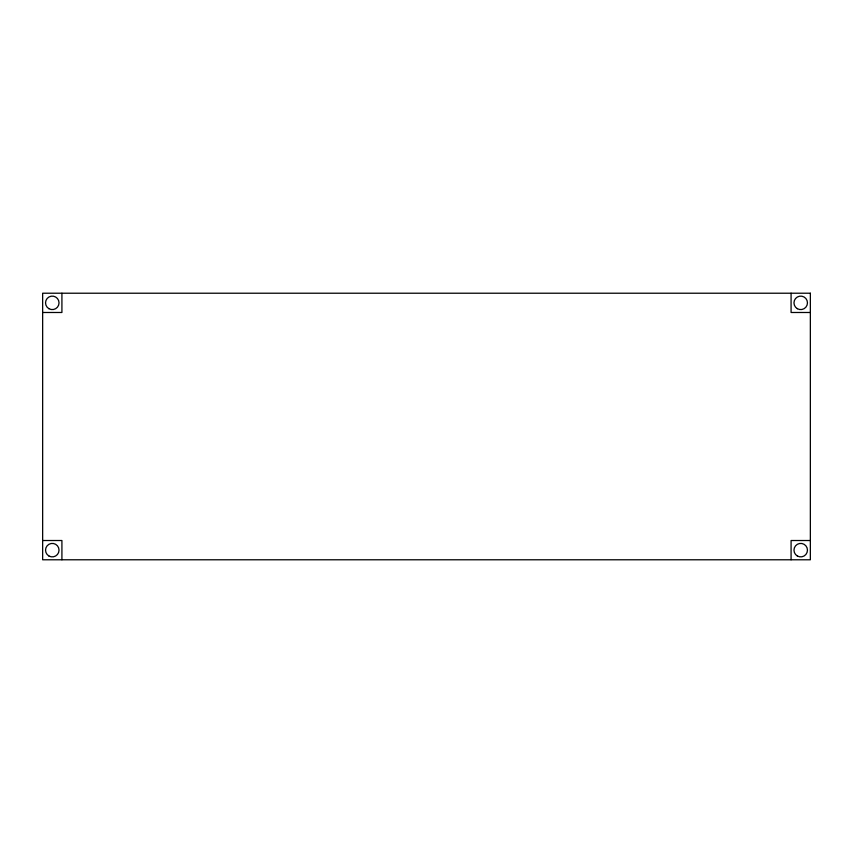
<?xml version="1.0" encoding="UTF-8"?>
<svg xmlns="http://www.w3.org/2000/svg" width="853" height="853" viewBox="0 0 853 853"><rect width="100%" height="100%" fill="white"/><g stroke="black" fill="none" stroke-linecap="round" stroke-linejoin="round"><path stroke-width="1.28" d="M42.65 312.486L61.917 312.486L61.917 293.219M810.35 312.486L791.083 312.486L791.083 293.219M42.65 540.514L61.917 540.514L61.917 559.781M810.35 540.514L791.083 540.514L791.083 559.781M810.35 293.219L42.65 293.219L42.65 559.781L810.35 559.781L810.35 293.219M48.909 308.69A6.739 6.739 0 0 0 59.028 302.847A6.739 6.739 0 0 0 48.909 297.015A6.739 6.739 0 0 0 48.909 308.69M48.909 555.985A6.739 6.739 0 0 0 59.028 550.153A6.739 6.739 0 0 0 48.909 544.31A6.739 6.739 0 0 0 48.909 555.985M797.342 308.69A6.739 6.739 0 0 0 807.46 302.847A6.739 6.739 0 0 0 797.342 297.015A6.739 6.739 0 0 0 797.342 308.69M797.342 555.985A6.739 6.739 0 0 0 807.46 550.153A6.739 6.739 0 0 0 797.342 544.31A6.739 6.739 0 0 0 797.342 555.985"/></g></svg>
